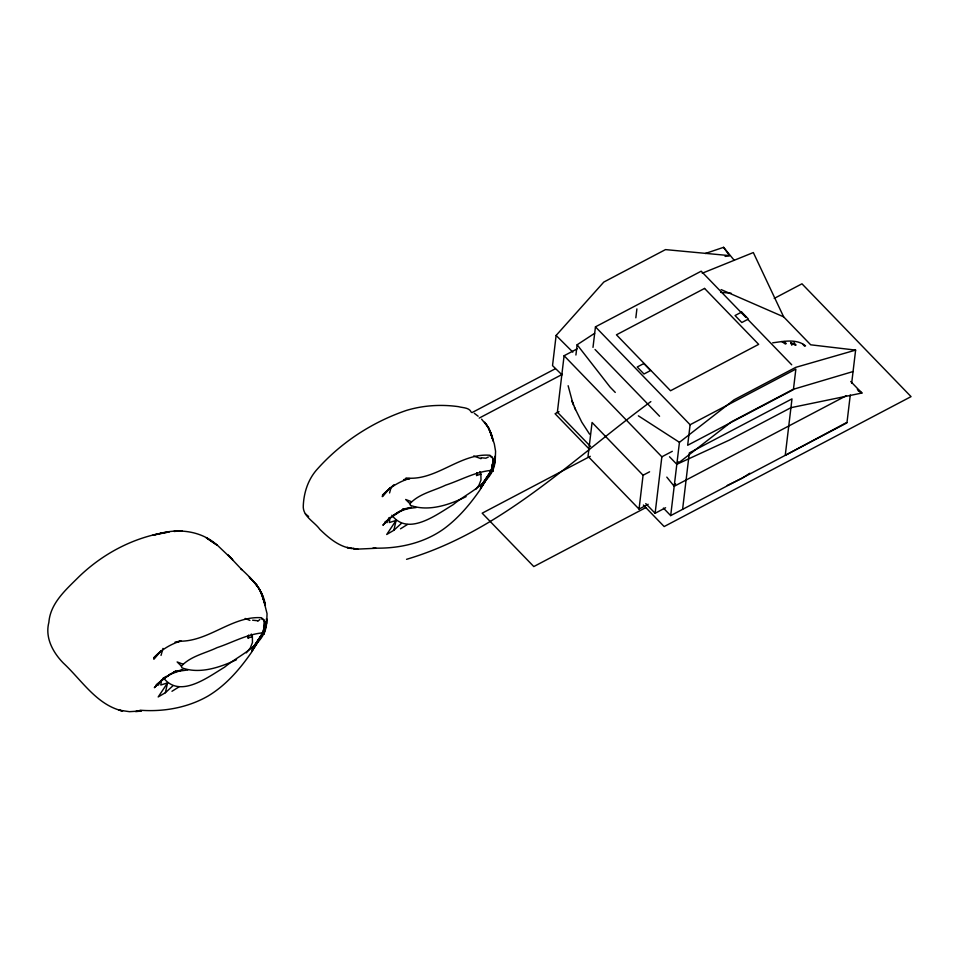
<?xml version="1.0" encoding="UTF-8"?>
<svg xmlns="http://www.w3.org/2000/svg" width="959" height="959" viewBox="0 0 959 959"><rect width="100%" height="100%" fill="white"/><g stroke="black" fill="none" stroke-linecap="round" stroke-linejoin="round"><path stroke-width="1.44" d="M266.782 621.144L267.046 613.688L263.329 598.872L265.391 605.273C263.222 589.809 251.857 578.924 241.045 568.867L241.848 569.694L227.966 554.973L232.833 559.984M495.312 458.678L495.575 451.221L494.329 443.957L491.344 434.835M257.372 642.134C262.634 635.433 267.105 627.486 266.53 618.675C268.628 643.98 240.589 653.726 224.61 667.152C207.803 677.21 179.681 699.027 163.342 677.689M485.901 479.68C491.164 472.979 495.635 465.019 495.048 456.22C497.146 481.526 469.107 491.26 453.139 504.686C436.333 514.743 408.21 536.561 391.859 515.235M265.511 628.073L265.919 621.432L264.193 633.851L263.269 632.82C247.098 634.067 232.342 642.59 217.106 647.625C205.202 653.343 190.541 656.136 181.407 666.133L181.898 667.824C199.58 674.417 220.126 667.38 236.501 659.708M494.041 465.606L494.448 458.965L492.722 471.384L491.787 470.366C475.616 471.612 460.871 480.123 445.623 485.17C433.72 490.888 419.071 493.681 409.937 503.679L410.428 505.357C428.505 511.998 449.543 504.806 466.11 496.63M263.269 632.82L264.576 622.007L263.809 620.041L261.459 618.819M491.787 470.366L493.106 459.553L492.339 457.575L489.965 456.34M265.235 623.086L264.193 633.851L263.653 626.85M493.753 460.62L492.722 471.384L492.183 464.384M705.356 253.488L723.577 247.326L729.511 255.621L665.486 249.604L603.798 282.066L556.124 335.434L552.528 365.619L561.95 374.801M577.186 348.836L564.096 355.729L557.371 412.166L590.648 446.582M575.915 355.022L577.138 344.761L594.64 333.312M592.998 347.374L595.455 326.851L701.197 271.193L745.934 317.453M635.841 317.801L636.896 308.906M639.042 509.085L643.069 475.232L592.075 422.487L588.035 456.34L639.042 509.085L648.164 504.278M665.594 507.755L655.117 513.269L661.854 456.82L564.096 355.729M846.953 422.871L670.689 515.618L679.44 442.315L734.055 399.819L795.754 367.357L855.62 350.107L851.664 383.276M690.108 424.741L687.663 445.276L793.417 389.618L795.862 369.095L690.108 424.741L595.455 326.851M682.592 509.361L689.317 452.912L791.99 398.884L785.253 455.333L847.013 422.32L850.273 395.012M161.544 679.799L160.788 685.014L167.573 682.892L165.356 692.722L158.187 696.953L167.573 682.892M390.073 517.345L389.318 522.559L396.091 520.437L393.885 530.267L386.717 534.487L396.091 520.437M479.824 471.576L480.903 474.142L476.563 475.52L477.043 472.655M251.294 634.031L252.373 636.608L248.093 638.047L248.609 635.206M266.206 624.86L266.614 622.619L264.54 630.578M494.736 462.406L495.144 460.152L493.07 468.112M248.093 638.047L248.621 635.421M476.563 475.52L477.103 472.919M161.028 655.417L162.982 648.404M389.558 492.962L391.116 487.352M158.463 685.134L159.41 682.664M386.992 522.679L388.886 517.74M265.008 627.737L261.891 634.558L252.241 648.692L261.843 634.379L257.575 641.559L261.807 635.158L264.876 628.84L261.615 636.117L257.492 641.787L261.807 635.158M493.525 465.283L490.409 472.104L480.771 486.225L490.361 471.924L486.105 479.104L490.325 472.691L493.394 466.374L490.133 473.65L486.021 479.332L490.325 472.691M666.805 477.126L674.189 486.297L675.556 483.66M139.99 710.211C163.342 712.058 187.676 707.766 208.103 696.006C226.048 685.241 239.954 669.046 251.726 652C257 642.206 266.53 631.597 263.929 619.79L261.387 617.716C232.905 615.81 209.961 640.348 181.695 641.187M372.967 548.08C397.901 548.956 423.818 543.429 444.269 528.553C458.582 517.932 470.198 504.146 480.255 489.534C485.518 479.74 495.048 469.143 492.458 457.335L489.905 455.261C460.068 452.78 435.949 481.43 405.993 477.966M257.024 643.513L251.881 651.089L257.384 642.266L252.145 649.399L257.515 641.823M485.542 481.046L480.411 488.622L485.901 479.812L480.675 486.932L486.033 479.356M678.552 461.866L676.814 464.3L669.526 456.772M246.307 652.875L250.299 647.984L252.457 642.554L252.373 636.608M475.628 489.438L478.829 485.518L480.974 480.087L480.903 474.142M161.268 650.622L153.728 659.109L161.292 650.61L153.86 657.778C161.136 649.83 170.57 644.208 180.807 640.972L176.48 641.871M387.664 520.365L382.869 525.232L390.001 518.148L404.171 508.797L393.849 515.019L384.667 522.607L390.001 518.148M165.356 692.722L172.8 685.901M393.885 530.267L401.33 523.446M257.887 621.216L259.841 619.526M165.332 677.486L156.137 685.074L165.979 676.467L154.339 687.699L161.472 680.602L170.103 674.285L175.653 671.264L165.332 677.486L170.103 674.285L182.893 669.718L174.142 671.732L187.7 669.993M393.969 484.715L382.389 495.312C389.666 487.376 399.088 481.754 409.325 478.517L403.571 479.704L409.781 478.757M650.849 401.605C572.907 458.786 501.629 531.226 406.556 559.313M393.849 515.019L398.632 511.818L411.411 507.251M749.818 473.255L742.194 478.253L727.258 485.422M400.49 528.817L407.407 524.513M171.961 691.283L178.889 686.968M471.948 412.634L555.117 368.867M479.212 418.088L562.382 374.322M559.025 411.651L555.069 413.737L589.353 449.196M774.237 298.405L801.964 283.804L911.05 396.63L664.155 526.551L643.381 505.057M590.264 456.304L482.185 513.185L533.791 566.565L645.839 507.599M661.854 456.82L672.319 451.305M643.069 475.232L649.591 471.804M674.189 486.297L846.509 395.611M488.347 457.035L485.853 458.21L481.13 457.755M702.24 273.219L753.33 252.553L783.635 316.842L810.691 344.808L855.62 350.107M853.066 371.553L793.129 389.354L731.441 421.816L676.814 464.3L729.248 440.145L790.947 407.683L861.901 393.034L850.741 381.502M409.961 507.587L402.672 509.265L416.23 507.527M725.1 256.425L729.511 255.621M772.702 342.819C783.371 341.476 796.509 338.419 805.572 345.875M175.041 642.158L181.251 641.223M135.411 711.566L140.553 710.991L129.453 711.674L118.784 710.116L122.596 710.979C96.739 705.021 81.743 680.159 63.39 663.125C52.925 652.456 44.845 637.675 48.873 622.367C50.347 603.007 66.171 589.521 78.95 576.743C103.476 553.067 135.219 536.465 169.156 531.933L152.972 535.182L161.711 533.072L160.597 533.312C180.088 528.217 202.133 531.358 217.297 545.335L206.221 537.723L217.489 545.335L232.306 559.457M376.036 548.272L357.863 549.099L353.008 548.56L357.863 549.099M136.466 711.446L141.441 711.182M351.929 548.632L347.098 547.433L356.916 549.004M720.784 292.339L731.058 293.19M252.613 620.221L257.336 620.689M351.018 548.416C338.563 546.366 328.625 537.843 319.838 529.332C314.432 521.708 302.385 516.242 303.296 505.561C303.895 492.159 308.33 478.829 317.561 468.843C341.428 442.171 372.607 421.876 406.484 410.404C423.231 405.345 441.104 404.23 458.426 406.652C462.55 407.887 469.323 407.383 471.205 412.154M480.998 458.69L473.674 455.981M411.339 501.641L405.669 499.495L409.937 503.679M182.821 664.107L177.139 661.95L181.407 666.133M245.156 618.447L249.891 620.401M790.779 343.106L794.855 344.844M721.12 289.582L783.635 316.842M790.636 342.555L796.102 345M858.113 390.673L861.901 393.034L857.322 389.222M638.358 415.822L679.44 442.315M308.618 516.481L305.37 513.844M781.729 341.512L785.409 344.041M474.333 413.317L478.121 416.218M556.124 335.434L572.835 352.121M481.598 419.167L488.515 427.654L493.31 441.116L489.725 430.135L492.53 438.107L490.648 432.605M802.599 344.065L804.673 346.211M784.198 341.512L786.284 343.658M748.008 319.611L791.702 364.792M595.036 349.484L659.576 416.23M615.27 392.423L610.068 387.052L577.138 344.761M663.412 508.09L670.689 515.618M645.755 503.583L655.117 513.269M723.577 247.326L733.995 260.033M589.569 434.139L581.789 422.176L574.441 407.263M793.992 342.423L795.479 344.94M573.542 405.261L572.032 400.97L575.496 409.613M790.707 342.531L791.822 345.24M572.871 403.355L568.124 385.71M389.786 488.155L382.245 496.654L389.81 488.143M704.565 288.431L616.445 334.811L670.533 390.745L758.665 344.365L704.565 288.431M643.837 363.533L637.22 367.009L643.98 374.01L650.598 370.522L643.837 363.533M741.655 312.059L735.038 315.535L741.81 322.524L748.416 319.047L741.655 312.059M181.85 531.034L174.023 531.382L181.85 531.034M250.371 578.121L249.256 576.982L257.408 585.949L250.371 578.121M486.992 425.4L484.607 422.224L488.515 427.654L491.523 434.607L486.992 425.4M258.439 587.675L255.993 584.199L259.973 589.917L264.78 603.523L261.184 592.398L262.994 597.025L258.439 587.675"/></g></svg>
